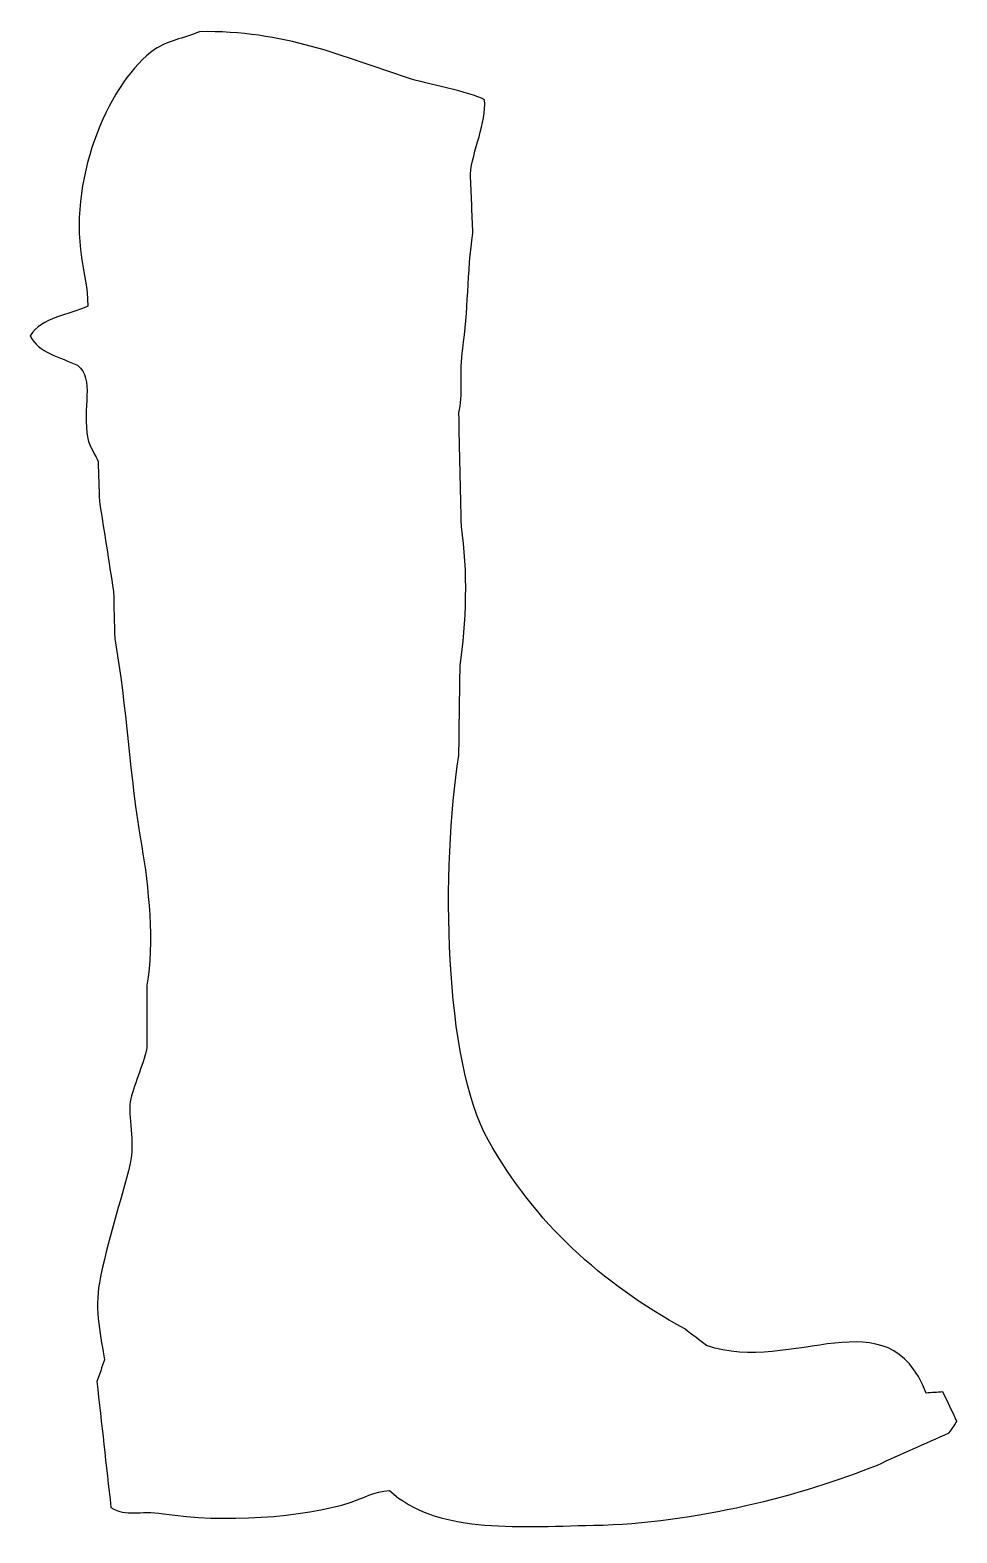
# Model space of a CAD drawing. Header units: centimetres. Extents: x -6 to 6, y -9.7 to 9.7.
import ezdxf

# ---------------------------------------------------------------- set-up
doc = ezdxf.new("R2010")
doc.units = ezdxf.units.CM
doc.header["$MEASUREMENT"] = 0
doc.layers.add('Camada 1', color=7, linetype='Continuous')

msp = doc.modelspace()

# ---------------------------------------------------------------- linework, layer by layer
at = {"layer": 'Camada 1'}
msp.add_open_spline([(-3.79522, 9.65309), (-2.70619, 9.67399), (-1.92335, 9.32289), (-1.11036, 9.05645), (-1.11036, 9.05645), (-0.84837, 8.97057), (-0.3101, 8.88037), (-0.11606, 8.77475), (-0.11606, 8.77475), (-0.08603, 8.48159), (-0.27481, 8.10813), (-0.29838, 7.81352), (-0.29838, 7.81352), (-0.28732, 7.55941), (-0.27626, 7.30528), (-0.2652, 7.05118), (-0.2652, 7.05118), (-0.34159, 6.55456), (-0.32571, 6.02576), (-0.39781, 5.55959), (-0.39781, 5.55959), (-0.44493, 5.25495), (-0.38627, 4.94605), (-0.44747, 4.73102), (-0.44747, 4.73102), (-0.43646, 4.2394), (-0.4254, 3.74764), (-0.4144, 3.25602), (-0.4144, 3.25602), (-0.32867, 2.70505), (-0.34852, 1.99883), (-0.43094, 1.46617), (-0.43094, 1.46617), (-0.43647, 1.07953), (-0.442, 0.69274), (-0.44748, 0.3061), (-0.44748, 0.3061), (-0.67595, -1.14101), (-0.64436, -3.64191), (-0.06637, -4.66566), (-0.06637, -4.66566), (0.54207, -5.74336), (1.37717, -6.49808), (2.46934, -7.10194), (2.46934, -7.10194), (2.56324, -7.1737), (2.65714, -7.24564), (2.75102, -7.31739), (2.75102, -7.31739), (3.87214, -7.69434), (5.09502, -6.64844), (5.58495, -7.93054), (5.58495, -7.93054), (5.65673, -7.92509), (5.72867, -7.91948), (5.8004, -7.91403), (5.8004, -7.91403), (5.86123, -8.04103), (5.922, -8.16814), (5.98278, -8.29522), (5.98278, -8.29522), (5.94955, -8.34501), (5.91648, -8.39462), (5.88335, -8.44434), (5.88335, -8.44434), (5.57392, -8.58243), (5.26457, -8.72057), (4.95524, -8.85873), (4.95524, -8.85873), (3.99446, -9.24746), (2.60603, -9.61049), (1.29267, -9.63753), (1.29267, -9.63753), (0.22457, -9.65957), (-0.73621, -9.73614), (-1.34242, -9.19004), (-1.34242, -9.19004), (-1.53998, -9.19996), (-1.68561, -9.28881), (-1.83965, -9.33927), (-1.83965, -9.33927), (-2.45579, -9.54104), (-3.50568, -9.60655), (-4.25929, -9.4885), (-4.25929, -9.4885), (-4.58621, -9.43722), (-4.72736, -9.53787), (-4.93877, -9.40558), (-4.93877, -9.40558), (-4.99957, -8.86422), (-5.06035, -8.32275), (-5.12112, -7.78144), (-5.12112, -7.78144), (-5.08794, -7.68757), (-5.05482, -7.59359), (-5.02164, -7.49971), (-5.02164, -7.49971), (-5.06625, -7.23968), (-5.15269, -6.84555), (-5.08794, -6.50538), (-5.08794, -6.50538), (-4.98375, -5.95751), (-4.81624, -5.47673), (-4.69024, -4.96408), (-4.69024, -4.96408), (-4.62653, -4.70511), (-4.71911, -4.32614), (-4.69024, -4.16864), (-4.69024, -4.16864), (-4.65349, -3.96896), (-4.52493, -3.70895), (-4.47474, -3.47249), (-4.47474, -3.47249), (-4.47474, -3.20187), (-4.47474, -2.93121), (-4.47474, -2.66051), (-4.47474, -2.66051), (-4.37542, -2.13134), (-4.45521, -1.36387), (-4.54099, -0.87066), (-4.54099, -0.87066), (-4.70278, 0.05877), (-4.73152, 0.92062), (-4.88905, 1.81415), (-4.88905, 1.81415), (-4.89461, 2.01851), (-4.90014, 2.22293), (-4.90567, 2.42732), (-4.90567, 2.42732), (-4.96639, 2.81398), (-5.02714, 3.20075), (-5.08794, 3.58741), (-5.08794, 3.58741), (-5.09344, 3.75865), (-5.099, 3.92991), (-5.10453, 4.10118), (-5.10453, 4.10118), (-5.1367, 4.18481), (-5.21523, 4.28771), (-5.23709, 4.3995), (-5.23709, 4.3995), (-5.31411, 4.79246), (-5.14573, 5.17095), (-5.3697, 5.34417), (-5.3697, 5.34417), (-5.59211, 5.4491), (-5.87624, 5.50692), (-5.9829, 5.7253), (-5.9829, 5.7253), (-5.83428, 5.96795), (-5.4712, 5.99645), (-5.23709, 6.10646), (-5.23709, 6.10646), (-5.24093, 6.36181), (-5.28604, 6.51125), (-5.31998, 6.73625), (-5.31998, 6.73625), (-5.48453, 7.8277), (-4.93081, 9.03499), (-4.3753, 9.42107), (-4.3753, 9.42107), (-4.20173, 9.5417), (-4.01075, 9.55908), (-3.79522, 9.65309)], degree=3, knots=[0, 0, 0, 0, 0.02380952, 0.02380952, 0.02380952, 0.02380952, 0.04761905, 0.04761905, 0.04761905, 0.04761905, 0.07142857, 0.07142857, 0.07142857, 0.07142857, 0.0952381, 0.0952381, 0.0952381, 0.0952381, 0.11904762, 0.11904762, 0.11904762, 0.11904762, 0.14285714, 0.14285714, 0.14285714, 0.14285714, 0.16666667, 0.16666667, 0.16666667, 0.16666667, 0.19047619, 0.19047619, 0.19047619, 0.19047619, 0.21428571, 0.21428571, 0.21428571, 0.21428571, 0.23809524, 0.23809524, 0.23809524, 0.23809524, 0.26190476, 0.26190476, 0.26190476, 0.26190476, 0.28571429, 0.28571429, 0.28571429, 0.28571429, 0.30952381, 0.30952381, 0.30952381, 0.30952381, 0.33333333, 0.33333333, 0.33333333, 0.33333333, 0.35714286, 0.35714286, 0.35714286, 0.35714286, 0.38095238, 0.38095238, 0.38095238, 0.38095238, 0.4047619, 0.4047619, 0.4047619, 0.4047619, 0.42857143, 0.42857143, 0.42857143, 0.42857143, 0.45238095, 0.45238095, 0.45238095, 0.45238095, 0.47619048, 0.47619048, 0.47619048, 0.47619048, 0.5, 0.5, 0.5, 0.5, 0.52380952, 0.52380952, 0.52380952, 0.52380952, 0.54761905, 0.54761905, 0.54761905, 0.54761905, 0.57142857, 0.57142857, 0.57142857, 0.57142857, 0.5952381, 0.5952381, 0.5952381, 0.5952381, 0.61904762, 0.61904762, 0.61904762, 0.61904762, 0.64285714, 0.64285714, 0.64285714, 0.64285714, 0.66666667, 0.66666667, 0.66666667, 0.66666667, 0.69047619, 0.69047619, 0.69047619, 0.69047619, 0.71428571, 0.71428571, 0.71428571, 0.71428571, 0.73809524, 0.73809524, 0.73809524, 0.73809524, 0.76190476, 0.76190476, 0.76190476, 0.76190476, 0.78571429, 0.78571429, 0.78571429, 0.78571429, 0.80952381, 0.80952381, 0.80952381, 0.80952381, 0.83333333, 0.83333333, 0.83333333, 0.83333333, 0.85714286, 0.85714286, 0.85714286, 0.85714286, 0.88095238, 0.88095238, 0.88095238, 0.88095238, 0.9047619, 0.9047619, 0.9047619, 0.9047619, 0.92857143, 0.92857143, 0.92857143, 0.92857143, 0.95238095, 0.95238095, 0.95238095, 0.95238095, 1, 1, 1, 1], dxfattribs=at)
at = {"layer": 'Camada 1', "lineweight": 9}
msp.add_open_spline([(-3.79522, 9.65309), (-2.70619, 9.67399), (-1.92335, 9.32289), (-1.11036, 9.05645), (-1.11036, 9.05645), (-0.84837, 8.97057), (-0.3101, 8.88037), (-0.11606, 8.77475), (-0.11606, 8.77475), (-0.08603, 8.48159), (-0.27481, 8.10813), (-0.29838, 7.81352), (-0.29838, 7.81352), (-0.28732, 7.55941), (-0.27626, 7.30528), (-0.2652, 7.05118), (-0.2652, 7.05118), (-0.34159, 6.55456), (-0.32571, 6.02576), (-0.39781, 5.55959), (-0.39781, 5.55959), (-0.44493, 5.25495), (-0.38627, 4.94605), (-0.44747, 4.73102), (-0.44747, 4.73102), (-0.43646, 4.2394), (-0.4254, 3.74764), (-0.4144, 3.25602), (-0.4144, 3.25602), (-0.32867, 2.70505), (-0.34852, 1.99883), (-0.43094, 1.46617), (-0.43094, 1.46617), (-0.43647, 1.07953), (-0.442, 0.69274), (-0.44748, 0.3061), (-0.44748, 0.3061), (-0.67595, -1.14101), (-0.64436, -3.64191), (-0.06637, -4.66566), (-0.06637, -4.66566), (0.54207, -5.74336), (1.37717, -6.49808), (2.46934, -7.10194), (2.46934, -7.10194), (2.56324, -7.1737), (2.65714, -7.24564), (2.75102, -7.31739), (2.75102, -7.31739), (3.87214, -7.69434), (5.09502, -6.64844), (5.58495, -7.93054), (5.58495, -7.93054), (5.65673, -7.92509), (5.72867, -7.91948), (5.8004, -7.91403), (5.8004, -7.91403), (5.86123, -8.04103), (5.922, -8.16814), (5.98278, -8.29522), (5.98278, -8.29522), (5.94955, -8.34501), (5.91648, -8.39462), (5.88335, -8.44434), (5.88335, -8.44434), (5.57392, -8.58243), (5.26457, -8.72057), (4.95524, -8.85873), (4.95524, -8.85873), (3.99446, -9.24746), (2.60603, -9.61049), (1.29267, -9.63753), (1.29267, -9.63753), (0.22457, -9.65957), (-0.73621, -9.73614), (-1.34242, -9.19004), (-1.34242, -9.19004), (-1.53998, -9.19996), (-1.68561, -9.28881), (-1.83965, -9.33927), (-1.83965, -9.33927), (-2.45579, -9.54104), (-3.50568, -9.60655), (-4.25929, -9.4885), (-4.25929, -9.4885), (-4.58621, -9.43722), (-4.72736, -9.53787), (-4.93877, -9.40558), (-4.93877, -9.40558), (-4.99957, -8.86422), (-5.06035, -8.32275), (-5.12112, -7.78144), (-5.12112, -7.78144), (-5.08794, -7.68757), (-5.05482, -7.59359), (-5.02164, -7.49971), (-5.02164, -7.49971), (-5.06625, -7.23968), (-5.15269, -6.84555), (-5.08794, -6.50538), (-5.08794, -6.50538), (-4.98375, -5.95751), (-4.81624, -5.47673), (-4.69024, -4.96408), (-4.69024, -4.96408), (-4.62653, -4.70511), (-4.71911, -4.32614), (-4.69024, -4.16864), (-4.69024, -4.16864), (-4.65349, -3.96896), (-4.52493, -3.70895), (-4.47474, -3.47249), (-4.47474, -3.47249), (-4.47474, -3.20187), (-4.47474, -2.93121), (-4.47474, -2.66051), (-4.47474, -2.66051), (-4.37542, -2.13134), (-4.45521, -1.36387), (-4.54099, -0.87066), (-4.54099, -0.87066), (-4.70278, 0.05877), (-4.73152, 0.92062), (-4.88905, 1.81415), (-4.88905, 1.81415), (-4.89461, 2.01851), (-4.90014, 2.22293), (-4.90567, 2.42732), (-4.90567, 2.42732), (-4.96639, 2.81398), (-5.02714, 3.20075), (-5.08794, 3.58741), (-5.08794, 3.58741), (-5.09344, 3.75865), (-5.099, 3.92991), (-5.10453, 4.10118), (-5.10453, 4.10118), (-5.1367, 4.18481), (-5.21523, 4.28771), (-5.23709, 4.3995), (-5.23709, 4.3995), (-5.31411, 4.79246), (-5.14573, 5.17095), (-5.3697, 5.34417), (-5.3697, 5.34417), (-5.59211, 5.4491), (-5.87624, 5.50692), (-5.9829, 5.7253), (-5.9829, 5.7253), (-5.83428, 5.96795), (-5.4712, 5.99645), (-5.23709, 6.10646), (-5.23709, 6.10646), (-5.24093, 6.36181), (-5.28604, 6.51125), (-5.31998, 6.73625), (-5.31998, 6.73625), (-5.48453, 7.8277), (-4.93081, 9.03499), (-4.3753, 9.42107), (-4.3753, 9.42107), (-4.20173, 9.5417), (-4.01075, 9.55908), (-3.79522, 9.65309)], degree=3, knots=[0, 0, 0, 0, 0.02380952, 0.02380952, 0.02380952, 0.02380952, 0.04761905, 0.04761905, 0.04761905, 0.04761905, 0.07142857, 0.07142857, 0.07142857, 0.07142857, 0.0952381, 0.0952381, 0.0952381, 0.0952381, 0.11904762, 0.11904762, 0.11904762, 0.11904762, 0.14285714, 0.14285714, 0.14285714, 0.14285714, 0.16666667, 0.16666667, 0.16666667, 0.16666667, 0.19047619, 0.19047619, 0.19047619, 0.19047619, 0.21428571, 0.21428571, 0.21428571, 0.21428571, 0.23809524, 0.23809524, 0.23809524, 0.23809524, 0.26190476, 0.26190476, 0.26190476, 0.26190476, 0.28571429, 0.28571429, 0.28571429, 0.28571429, 0.30952381, 0.30952381, 0.30952381, 0.30952381, 0.33333333, 0.33333333, 0.33333333, 0.33333333, 0.35714286, 0.35714286, 0.35714286, 0.35714286, 0.38095238, 0.38095238, 0.38095238, 0.38095238, 0.4047619, 0.4047619, 0.4047619, 0.4047619, 0.42857143, 0.42857143, 0.42857143, 0.42857143, 0.45238095, 0.45238095, 0.45238095, 0.45238095, 0.47619048, 0.47619048, 0.47619048, 0.47619048, 0.5, 0.5, 0.5, 0.5, 0.52380952, 0.52380952, 0.52380952, 0.52380952, 0.54761905, 0.54761905, 0.54761905, 0.54761905, 0.57142857, 0.57142857, 0.57142857, 0.57142857, 0.5952381, 0.5952381, 0.5952381, 0.5952381, 0.61904762, 0.61904762, 0.61904762, 0.61904762, 0.64285714, 0.64285714, 0.64285714, 0.64285714, 0.66666667, 0.66666667, 0.66666667, 0.66666667, 0.69047619, 0.69047619, 0.69047619, 0.69047619, 0.71428571, 0.71428571, 0.71428571, 0.71428571, 0.73809524, 0.73809524, 0.73809524, 0.73809524, 0.76190476, 0.76190476, 0.76190476, 0.76190476, 0.78571429, 0.78571429, 0.78571429, 0.78571429, 0.80952381, 0.80952381, 0.80952381, 0.80952381, 0.83333333, 0.83333333, 0.83333333, 0.83333333, 0.85714286, 0.85714286, 0.85714286, 0.85714286, 0.88095238, 0.88095238, 0.88095238, 0.88095238, 0.9047619, 0.9047619, 0.9047619, 0.9047619, 0.92857143, 0.92857143, 0.92857143, 0.92857143, 0.95238095, 0.95238095, 0.95238095, 0.95238095, 1, 1, 1, 1], dxfattribs=at)

doc.saveas('drawing.dxf')
